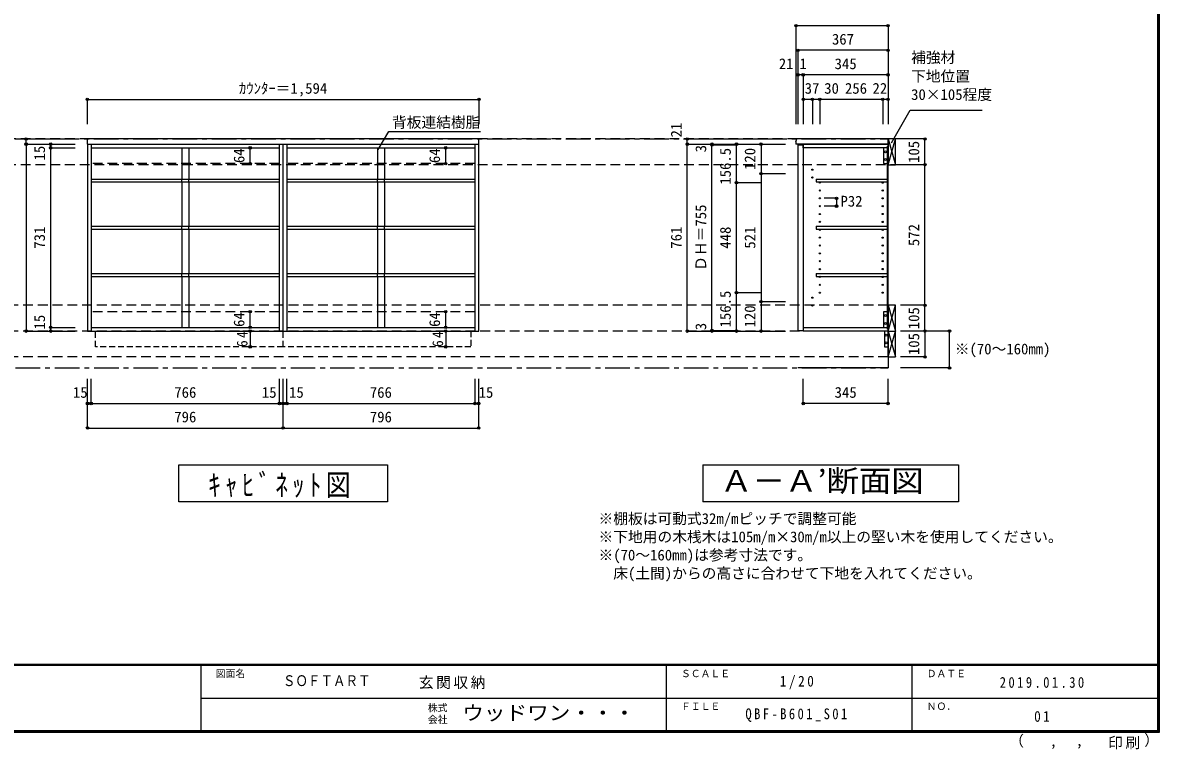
# Model space of a CAD drawing. Units: millimetres at full size, sheet at 1:20; some dimension numbers follow another scale. Extents: x -3893 to 3907, y -2871 to 2783.
# Drawn here: x -719 to 3907, y -2871 to 86 of the extents above; entities that cross this region are included whole.
import ezdxf
from ezdxf.enums import TextEntityAlignment as Align

# ---------------------------------------------------------------- set-up
doc = ezdxf.new("R2010")
doc.units = ezdxf.units.MM
doc.header["$LTSCALE"] = 20
doc.header["$PDMODE"] = 32
doc.header["$PDSIZE"] = 10
for name, pattern in [('CHAIN1', [8, 5, -1, 1, -1]), ('DASHED1', [1.8, 1.2, -0.6]), ('DASHED2', [3, 2, -1])]:
    doc.linetypes.add(name, pattern=pattern)
for name, color, linetype in [('0-1_本体', 2, 'Continuous'), ('0-2_扉', 2, 'Continuous'), ('0-3_扉仕上', 7, 'CHAIN1'), ('0-4_棚', 3, 'Continuous'), ('0-5_ダボ', 7, 'Continuous'), ('0-6_桟木', 7, 'Continuous'), ('0-7_', 7, 'Continuous'), ('0-9_', 7, 'DASHED1'), ('0-A_文字', 7, 'Continuous'), ('0-B_寸法', 7, 'Continuous'), ('F-1_枠', 6, 'Continuous'), ('F-A_文字', 7, 'Continuous')]:
    doc.layers.add(name, color=color, linetype=linetype)
doc.styles.add('HG明朝B', font='')
doc.styles.add('ＭＳ ゴシック', font='')
doc.styles.get('HG明朝B').set_extended_font_data('HG明朝B')
doc.styles.get('ＭＳ ゴシック').set_extended_font_data('MS Gothic')

msp = doc.modelspace()

# ---------------------------------------------------------------- linework, layer by layer
at = {"layer": '0-1_本体', "color": 3}
for p, q in [((-455.05, -408.29), (-455.05, -1169.29)), ((-440.05, -408.29), (-440.05, -1169.29)), ((325.95, -1169.29), (325.95, -408.29)), ((340.95, -1169.29), (340.95, -408.29)), ((355.95, -408.29), (355.95, -1169.29)), ((1121.95, -1169.29), (1121.95, -408.29)), ((1136.95, -1169.29), (1136.95, -408.29)), ((-440.05, -423.29), (325.95, -423.29)), ((355.95, -423.29), (1121.95, -423.29)), ((-440.05, -1154.29), (325.95, -1154.29)), ((355.95, -1154.29), (1121.95, -1154.29)), ((-455.05, -1169.29), (340.95, -1169.29)), ((340.95, -1169.29), (1136.95, -1169.29))]:
    msp.add_line(p, q, dxfattribs=at)
at = {"layer": '0-1_本体'}
for p, q in [((2457.95, -408.29), (2802.95, -408.29)), ((2799.95, -1161.29), (2799.95, -416.29)), ((2799.95, -416.29), (2802.95, -416.29)), ((2801.45, -1161.29), (2801.45, -416.29)), ((2457.95, -1154.29), (2457.95, -1169.29)), ((2457.95, -1154.29), (2799.95, -1154.29)), ((2802.95, -1169.29), (2457.95, -1169.29)), ((2799.95, -1161.29), (2802.95, -1161.29)), ((2802.95, -1266.29), (2802.95, -1274.29))]:
    msp.add_line(p, q, dxfattribs=at)
at = {"layer": '0-1_本体', "color": 7}
msp.add_line((2802.95, -1169.29), (2802.95, -408.29), dxfattribs=at)
at = {"layer": '0-1_本体'}
msp.add_lwpolyline([(2799.95, -423.29), (2457.95, -423.29), (2457.95, -408.29)], dxfattribs=at)
at = {"layer": '0-2_扉'}
for p, q in [((2435.95, -411.29), (2435.95, -1166.29)), ((2435.95, -411.29), (2456.95, -411.29)), ((2456.95, -411.29), (2456.95, -1166.29)), ((2435.95, -1166.29), (2456.95, -1166.29))]:
    msp.add_line(p, q, dxfattribs=at)
at = {"layer": '0-3_扉仕上', "linetype": 'Continuous'}
for p, q in [((2802.95, -1169.29), (2802.95, -1319.29)), ((2802.95, -1319.29), (2435.95, -1319.29))]:
    msp.add_line(p, q, dxfattribs=at)
at = {"layer": '0-4_棚'}
for p, q in [((-456.05, -387.29), (-456.05, -408.29)), ((1137.95, -387.29), (-456.05, -387.29)), ((-456.05, -408.29), (1137.95, -408.29)), ((1137.95, -408.29), (1137.95, -387.29)), ((-440.05, -550.31), (325.95, -550.31)), ((355.95, -550.31), (1121.95, -550.31)), ((-440.05, -562.31), (325.95, -562.31)), ((355.95, -562.31), (1121.95, -562.31)), ((-440.05, -742.31), (325.95, -742.31)), ((-440.05, -754.31), (325.95, -754.31)), ((355.95, -742.31), (1121.95, -742.31)), ((355.95, -754.31), (1121.95, -754.31)), ((-440.05, -934.32), (325.95, -934.32)), ((-440.05, -946.32), (325.95, -946.32)), ((355.95, -934.32), (1121.95, -934.32)), ((355.95, -946.32), (1121.95, -946.32))]:
    msp.add_line(p, q, dxfattribs=at)
at = {"layer": '0-4_棚', "color": 7}
for p, q in [((2427.95, -398.29), (2432.15, -387.29)), ((2427.95, -398.29), (2427.95, -408.29)), ((2802.95, -408.29), (2427.95, -408.29)), ((2802.95, -387.29), (2432.15, -387.29)), ((2802.95, -419.29), (2802.95, -387.29))]:
    msp.add_line(p, q, dxfattribs=at)
at = {"layer": '0-4_棚', "color": 2}
for p, q in [((2509.95, -550.31), (2799.95, -550.31)), ((2799.95, -550.31), (2799.95, -562.31)), ((2509.95, -742.31), (2799.95, -742.31)), ((2799.95, -742.31), (2799.95, -754.31)), ((2509.95, -934.32), (2509.95, -946.32)), ((2509.95, -934.32), (2799.95, -934.32)), ((2509.95, -946.32), (2799.95, -946.32)), ((2799.95, -934.32), (2799.95, -946.32))]:
    msp.add_line(p, q, dxfattribs=at)
for points in [[(2509.95, -550.31), (2509.95, -562.31), (2799.95, -562.31)], [(2509.95, -742.31), (2509.95, -754.31), (2799.95, -754.31)]]:
    msp.add_lwpolyline(points, dxfattribs=at)
at = {"layer": '0-5_ダボ'}
for centre in [(2494.95, -512.29), (2494.95, -544.29), (2524.95, -564.81), (2524.95, -596.81), (2780.95, -564.81), (2780.95, -596.81), (2524.95, -628.81), (2780.95, -628.81), (2524.95, -660.81), (2524.95, -692.81), (2780.95, -660.81), (2780.95, -692.81), (2524.95, -724.81), (2780.95, -724.81), (2524.95, -756.81), (2524.95, -788.81), (2780.95, -756.81), (2780.95, -788.81), (2524.95, -820.81), (2780.95, -820.81), (2524.95, -852.81), (2780.95, -852.81), (2524.95, -884.81), (2524.95, -916.81), (2780.95, -884.81), (2780.95, -916.81), (2524.95, -948.81), (2780.95, -948.81), (2524.95, -980.81), (2524.95, -1012.81), (2780.95, -980.81), (2780.95, -1012.81), (2494.95, -1033.29), (2494.95, -1065.29)]:
    msp.add_circle(centre, 2.5, dxfattribs=at)
at = {"layer": '0-6_桟木', "color": 3}
for p, q in [((2802.95, -387.29), (2802.95, -492.29)), ((2832.95, -387.29), (2802.95, -387.29)), ((2802.95, -1064.29), (2802.95, -1169.29)), ((2832.95, -1064.29), (2802.95, -1064.29)), ((2802.95, -1169.29), (2787.95, -1169.29)), ((2802.95, -1274.29), (2802.95, -1169.29))]:
    msp.add_line(p, q, dxfattribs=at)
at = {"layer": '0-6_桟木'}
for p, q in [((2802.95, -492.29), (2832.95, -387.29)), ((2802.95, -387.29), (2832.95, -492.29)), ((2802.95, -1169.29), (2832.95, -1064.29)), ((2802.95, -1064.29), (2832.95, -1169.29)), ((2802.95, -1274.29), (2832.95, -1169.29)), ((2802.95, -1169.29), (2832.95, -1274.29))]:
    msp.add_line(p, q, dxfattribs=at)
at = {"layer": '0-6_桟木', "linetype": 'DASHED2'}
for p, q in [((325.95, -487.29), (-440.05, -487.29)), ((1121.95, -487.29), (355.95, -487.29)), ((325.95, -1090.29), (-440.05, -1090.29)), ((1121.95, -1090.29), (355.95, -1090.29))]:
    msp.add_line(p, q, dxfattribs=at)
at = {"layer": '0-6_桟木', "color": 3}
for points in [[(2802.95, -492.29), (2832.95, -492.29), (2832.95, -387.29)], [(2802.95, -1169.29), (2832.95, -1169.29), (2832.95, -1064.29)], [(2787.95, -1169.29), (2787.95, -1233.29), (2802.95, -1233.29)], [(2802.95, -1274.29), (2832.95, -1274.29), (2832.95, -1169.29)]]:
    msp.add_lwpolyline(points, dxfattribs=at)
for points in [[(2799.95, -487.29), (2799.95, -423.29), (2784.95, -423.29), (2784.95, -487.29)], [(2799.95, -1154.29), (2799.95, -1090.29), (2784.95, -1090.29), (2784.95, -1154.29)]]:
    msp.add_lwpolyline(points, close=True, dxfattribs=at)
at = {"layer": '0-6_桟木'}
for centre in [(2792.45, -439.29), (2792.45, -471.29), (2792.45, -1106.29), (2792.45, -1138.29), (2795.45, -1185.29), (2795.45, -1217.29)]:
    msp.add_circle(centre, 4, dxfattribs=at)
at = {"layer": '0-7_'}
for p, q in [((-71.05, -423.29), (-71.05, -550.31)), ((-43.05, -423.29), (-43.05, -550.31)), ((724.95, -423.29), (724.95, -550.31)), ((752.95, -423.29), (752.95, -550.31)), ((-71.05, -562.31), (-71.05, -742.31)), ((-43.05, -562.31), (-43.05, -742.31)), ((724.95, -562.31), (724.95, -742.31)), ((752.95, -562.31), (752.95, -742.31)), ((-71.05, -754.31), (-71.05, -934.32)), ((-43.05, -754.31), (-43.05, -934.32)), ((724.95, -754.31), (724.95, -934.32)), ((752.95, -754.31), (752.95, -934.32)), ((-71.05, -946.32), (-71.05, -1154.29)), ((-43.05, -946.32), (-43.05, -1154.29)), ((724.95, -946.32), (724.95, -1154.29)), ((752.95, -946.32), (752.95, -1154.29))]:
    msp.add_line(p, q, dxfattribs=at)
at = {"layer": '0-7_', "linetype": 'DASHED1'}
for p, q in [((-71.05, -562.31), (-71.05, -550.31)), ((-43.05, -562.31), (-43.05, -550.31)), ((724.95, -562.31), (724.95, -550.31)), ((752.95, -562.31), (752.95, -550.31)), ((-71.05, -754.31), (-71.05, -742.31)), ((-43.05, -754.31), (-43.05, -742.31)), ((724.95, -754.31), (724.95, -742.31)), ((752.95, -754.31), (752.95, -742.31)), ((-71.05, -946.32), (-71.05, -934.32)), ((-43.05, -946.32), (-43.05, -934.32)), ((724.95, -946.32), (724.95, -934.32)), ((752.95, -946.32), (752.95, -934.32))]:
    msp.add_line(p, q, dxfattribs=at)
at = {"layer": '0-9_'}
for p, q in [((1104.95, -1169.29), (1104.95, -1233.29)), ((1104.95, -1233.29), (340.95, -1233.29))]:
    msp.add_line(p, q, dxfattribs=at)
for points in [[(340.95, -1233.29), (-423.05, -1233.29), (-423.05, -1169.29), (340.95, -1169.29)], [(340.95, -1233.29), (340.95, -1169.29), (1104.95, -1169.29)]]:
    msp.add_lwpolyline(points, dxfattribs=at)
at = {"layer": '0-A_文字'}
for p, q in [((2816.42, -403.26), (2893.45, -269.83)), ((2893.45, -269.83), (3186.47, -269.83)), ((-84.05, -1863.79), (-84.05, -1713.79)), ((-84.05, -1713.79), (765.95, -1713.79)), ((765.95, -1713.79), (765.95, -1863.79)), ((2049.45, -1713.79), (2049.45, -1863.79)), ((2049.45, -1713.79), (3089.45, -1713.79)), ((3089.45, -1713.79), (3089.45, -1863.79)), ((765.95, -1863.79), (-84.05, -1863.79)), ((3089.45, -1863.79), (2049.45, -1863.79))]:
    msp.add_line(p, q, dxfattribs=at)
at = {"layer": '0-A_文字', "linetype": 'CHAIN1'}
for p, q in [((-3149.05, -387.29), (2802.95, -387.29)), ((-3148.05, -1319.29), (2802.95, -1319.29))]:
    msp.add_line(p, q, dxfattribs=at)
at = {"layer": '0-A_文字'}
msp.add_lwpolyline([(728.37, -430.14), (770.82, -356.62), (1143.96, -356.62)], dxfattribs=at)
at = {"layer": '0-B_寸法', "color": 4}
for p, q in [((2427.95, 73.71), (2427.95, -326.29)), ((2802.95, 73.71), (2427.95, 73.71)), ((2802.95, 73.71), (2802.95, -326.29)), ((2802.95, -26.29), (2435.95, -26.29)), ((2435.95, -26.29), (2435.95, -126.29)), ((2456.95, -126.29), (2435.95, -126.29)), ((2435.95, -126.29), (2435.95, -326.29)), ((2456.95, -126.29), (2456.95, -326.29)), ((2457.95, -126.29), (2456.95, -126.29)), ((2456.95, -126.29), (2456.95, -326.29)), ((2802.95, -126.29), (2457.95, -126.29)), ((2457.95, -126.29), (2457.95, -226.29)), ((2802.95, -126.29), (2802.95, -226.29)), ((-456.05, -226.29), (1137.95, -226.29)), ((-456.05, -226.29), (-456.05, -326.29)), ((1137.95, -226.29), (1137.95, -326.29)), ((2494.95, -226.29), (2457.95, -226.29)), ((2457.95, -226.29), (2457.95, -326.29)), ((2524.95, -226.29), (2494.95, -226.29)), ((2494.95, -226.29), (2494.95, -326.29)), ((2524.95, -226.29), (2524.95, -326.29)), ((2780.95, -226.29), (2524.95, -226.29)), ((2802.95, -226.29), (2780.95, -226.29)), ((2780.95, -226.29), (2780.95, -326.29)), ((2802.95, -226.29), (2802.95, -326.29)), ((-705.05, -387.29), (-505.05, -387.29)), ((-705.05, -408.29), (-705.05, -387.29)), ((-705.05, -408.29), (-505.05, -408.29)), ((-705.05, -408.29), (-705.05, -1169.29)), ((-605.05, -423.29), (-605.05, -408.29)), ((1985.95, -408.29), (1985.95, -387.29)), ((1985.95, -387.29), (2385.95, -387.29)), ((1985.95, -408.29), (2385.95, -408.29)), ((2085.95, -408.29), (2185.95, -408.29)), ((2085.95, -408.29), (2185.95, -408.29)), ((2085.95, -411.29), (2185.95, -411.29)), ((2185.95, -408.29), (2285.95, -408.29)), ((2185.95, -564.79), (2185.95, -408.29)), ((2285.95, -408.29), (2385.95, -408.29)), ((2285.95, -408.29), (2285.95, -528.29)), ((2952.95, -387.29), (2852.95, -387.29)), ((2952.95, -492.29), (2952.95, -387.29)), ((-605.05, -1154.29), (-605.05, -423.29)), ((-605.05, -423.29), (-505.05, -423.29)), ((206.72, -423.29), (203.74, -423.29)), ((206.72, -487.29), (206.72, -423.29)), ((1002.72, -423.29), (999.74, -423.29)), ((1002.72, -487.29), (1002.72, -423.29)), ((206.72, -487.29), (203.74, -487.29)), ((1002.72, -487.29), (999.74, -487.29)), ((2952.95, -492.29), (2852.95, -492.29)), ((2285.95, -528.29), (2285.95, -1049.29)), ((2285.95, -528.29), (2385.95, -528.29)), ((2185.95, -564.79), (2285.95, -564.79)), ((2185.95, -1012.79), (2185.95, -564.79)), ((2592.95, -628.79), (2542.95, -628.79)), ((2185.95, -1012.79), (2285.95, -1012.79)), ((2185.95, -1169.29), (2185.95, -1012.79)), ((2285.95, -1049.29), (2285.95, -1169.29)), ((2285.95, -1049.29), (2385.95, -1049.29)), ((206.72, -1090.29), (203.74, -1090.29)), ((206.72, -1154.29), (206.72, -1090.29)), ((1002.72, -1090.29), (999.74, -1090.29)), ((1002.72, -1154.29), (1002.72, -1090.29)), ((2952.95, -1064.29), (2852.95, -1064.29)), ((-605.05, -1169.29), (-605.05, -1154.29)), ((-605.05, -1154.29), (-505.05, -1154.29)), ((206.72, -1154.29), (203.74, -1154.29)), ((1002.72, -1154.29), (999.74, -1154.29)), ((-705.05, -1169.29), (-605.05, -1169.29)), ((-605.05, -1169.29), (-505.05, -1169.29)), ((206.72, -1169.29), (177.48, -1169.29)), ((206.72, -1169.29), (206.72, -1233.29)), ((1002.72, -1169.29), (973.48, -1169.29)), ((1002.72, -1169.29), (1002.72, -1233.29)), ((1985.95, -1169.29), (2085.95, -1169.29)), ((2085.95, -1166.29), (2185.95, -1166.29)), ((2085.95, -1169.29), (2085.95, -1166.29)), ((2085.95, -1169.29), (2185.95, -1169.29)), ((2085.95, -1169.29), (2185.95, -1169.29)), ((2185.95, -1169.29), (2285.95, -1169.29)), ((2285.95, -1169.29), (2385.95, -1169.29)), ((2952.95, -1169.29), (2852.95, -1169.29)), ((3052.95, -1169.29), (2852.95, -1169.29)), ((2952.95, -1169.29), (2852.95, -1169.29)), ((2952.95, -1169.29), (2952.95, -1274.29)), ((3052.95, -1319.29), (3052.95, -1169.29)), ((206.72, -1233.29), (177.48, -1233.29)), ((1002.72, -1233.29), (973.48, -1233.29)), ((2952.95, -1274.29), (2852.95, -1274.29)), ((3052.95, -1319.29), (2852.95, -1319.29)), ((-455.05, -1563.79), (-455.05, -1363.79)), ((-440.05, -1463.79), (-440.05, -1363.79)), ((325.95, -1463.79), (325.95, -1363.79)), ((340.95, -1563.79), (340.95, -1363.79)), ((355.95, -1463.79), (355.95, -1363.79)), ((1121.95, -1463.79), (1121.95, -1363.79)), ((1136.95, -1563.79), (1136.95, -1363.79)), ((2457.95, -1463.79), (2457.95, -1363.79)), ((2802.95, -1463.79), (2802.95, -1363.79)), ((-455.05, -1463.79), (340.95, -1463.79)), ((340.95, -1463.79), (1136.95, -1463.79)), ((2802.95, -1463.79), (2457.95, -1463.79)), ((-455.05, -1563.79), (340.95, -1563.79)), ((340.95, -1563.79), (1136.95, -1563.79))]:
    msp.add_line(p, q, dxfattribs=at)
at = {"layer": '0-B_寸法', "color": 4, "linetype": 'DASHED2'}
for p, q in [((2852.95, -387.29), (-3148.05, -387.29)), ((2852.95, -492.29), (-3148.05, -492.29)), ((2802.95, -1064.29), (-3148.05, -1064.29)), ((2802.95, -1169.29), (-3148.05, -1169.29)), ((2802.95, -1274.29), (-3148.05, -1274.29))]:
    msp.add_line(p, q, dxfattribs=at)
at = {"layer": '0-B_寸法', "color": 3}
msp.add_line((2802.95, -1169.29), (2832.95, -1169.29), dxfattribs=at)
at = {"layer": '0-B_寸法', "color": 4}
for points in [[(1985.95, -1169.29), (1985.95, -408.29), (2085.95, -408.29)], [(2085.95, -1166.29), (2085.95, -411.29), (2085.95, -408.29)], [(2952.95, -1169.29), (2952.95, -1064.29), (2952.95, -492.29)], [(2592.95, -628.79), (2592.95, -660.79), (2542.95, -660.79)]]:
    msp.add_lwpolyline(points, dxfattribs=at)
at = {"layer": '0-B_寸法'}
for p in [(2427.95, 73.71), (2802.95, 73.71), (2435.95, -26.29), (2802.95, -26.29), (2435.95, -126.29), (2456.95, -126.29), (2456.95, -126.29), (2457.95, -126.29), (2802.95, -126.29), (-456.05, -226.29), (1137.95, -226.29), (2457.95, -226.29), (2494.95, -226.29), (2524.95, -226.29), (2780.95, -226.29), (2802.95, -226.29), (-705.05, -387.29), (-705.05, -408.29), (-605.05, -408.29), (1985.95, -387.29), (1985.95, -408.29), (1985.95, -408.29), (2085.95, -408.29), (2085.95, -411.29), (2185.95, -408.29), (2285.95, -408.29), (2952.95, -387.29), (-605.05, -423.29), (206.72, -423.29), (1002.72, -423.29), (206.72, -487.29), (1002.72, -487.29), (2952.95, -492.29), (2285.95, -528.29), (2185.95, -564.79), (2592.95, -628.79), (2592.95, -660.79), (2185.95, -1012.79), (2285.95, -1049.29), (2952.95, -1064.29), (206.72, -1090.29), (1002.72, -1090.29), (-605.05, -1154.29), (206.72, -1154.29), (1002.72, -1154.29), (-705.05, -1169.29), (-605.05, -1169.29), (206.72, -1169.29), (1002.72, -1169.29), (1985.95, -1169.29), (2085.95, -1166.29), (2085.95, -1169.29), (2185.95, -1169.29), (2285.95, -1169.29), (2952.95, -1169.29), (2952.95, -1169.29), (2952.95, -1169.29), (3052.95, -1169.29), (206.72, -1233.29), (1002.72, -1233.29), (2952.95, -1274.29), (3052.95, -1319.29), (-455.05, -1463.79), (-440.05, -1463.79), (325.95, -1463.79), (340.95, -1463.79), (355.95, -1463.79), (1121.95, -1463.79), (1136.95, -1463.79), (2457.95, -1463.79), (2802.95, -1463.79), (-455.05, -1563.79), (340.95, -1563.79), (1136.95, -1563.79)]:
    msp.add_point(p, dxfattribs=at)
at = {"layer": 'F-1_枠'}
for p, q in [((3899.95, 2783.33), (3899.95, -2803.33)), ((3903.28, 2783.33), (3903.28, -2803.33)), ((3906.61, 2783.33), (3906.61, -2803.33)), ((3906.61, -2526.67), (-3893.39, -2526.67)), ((3906.61, -2530), (-3893.39, -2530)), ((6.61, -2530), (6.61, -2796.67)), ((1899.94, -2530), (1899.94, -2796.67)), ((2899.95, -2530), (2899.95, -2796.67)), ((6.61, -2663.33), (3899.95, -2663.34)), ((3906.61, -2796.67), (-3893.39, -2796.67)), ((3906.61, -2800), (-3893.39, -2800)), ((3906.61, -2803.33), (-3893.39, -2803.33))]:
    msp.add_line(p, q, dxfattribs=at)

# ---------------------------------------------------------------- texts
at = {"layer": '0-A_文字', "style": 'ＭＳ ゴシック'}
for s, p in [('補強材', (2896.68, -90.43)), ('下地位置', (2896.68, -167.04)), ('30×105程度', (2896.68, -241.58)), ('背板連結樹脂', (783.96, -354.49)), ('※棚板は可動式32m/mピッチで調整可能', (1624.45, -1967.61)), ('※下地用の木桟木は105m/m×30m/m以上の堅い木を使用してください。', (1624.45, -2041.74)), ('※(70～160㎜)は参考寸法です。', (1624.45, -2115.88)), ('\u3000床(土間)からの高さに合わせて下地を入れてください。', (1624.45, -2190.01))]:
    msp.add_text(s, height=43.99, dxfattribs=at).set_placement(p, align=Align.BOTTOM_LEFT)
at = {"layer": '0-A_文字', "style": 'ＭＳ ゴシック', "width": 1.1}
msp.add_text('Ａ－Ａ’断面図', height=87.98, dxfattribs=at).set_placement((2119.45, -1848.79), align=Align.BOTTOM_LEFT)
at = {"layer": '0-A_文字', "insert": (35.95, -1848.79), "char_height": 87.98, "attachment_point": 7, "style": 'ＭＳ ゴシック'}
msp.add_mtext('\\T1.34;\\W0.85;ｷｬﾋﾞﾈｯﾄ図', dxfattribs=at)
at = {"layer": '0-B_寸法', "style": 'ＭＳ ゴシック'}
for s, p in [('367', (2574.45, -16.29)), ('21', (2358.31, -116.29)), ('1', (2442.45, -116.29)), ('345', (2585.45, -116.29)), ('ｶｳﾝﾀｰ＝1,594', (160.95, -216.29)), ('37', (2463.57, -216.29)), ('30', (2543.1, -216.29)), ('256', (2627.51, -216.29)), ('22', (2739.48, -216.29)), ('P32', (2609.2, -675.65)), ('※(70～160㎜)', (3074.35, -1277.04)), ('15', (-514.55, -1453.79)), ('766', (-102.05, -1453.79)), ('15', (254.41, -1453.79)), ('15', (365.17, -1453.79)), ('766', (693.95, -1453.79)), ('15', (1136.6, -1453.79)), ('345', (2585.45, -1453.79)), ('796', (-102.05, -1553.79)), ('796', (693.95, -1553.79))]:
    msp.add_text(s, height=43.99, dxfattribs=at).set_placement(p, align=Align.BOTTOM_LEFT)
for s, p in [('21', (1975.95, -381.1)), ('3', (2075.95, -441.54)), ('105', (2942.95, -484.79)), ('15', (-615.05, -474.76)), ('64', (196.72, -485.29)), ('64', (992.72, -485.29)), ('156.5', (2175.95, -573.29)), ('120', (2275.95, -513.29)), ('ＤＨ＝755', (2075.95, -923.79)), ('572', (2942.95, -823.29)), ('731', (-615.05, -833.79)), ('761', (1975.95, -833.79)), ('448', (2175.95, -833.79)), ('521', (2275.95, -833.79)), ('156.5', (2175.95, -1154.29)), ('15', (-615.05, -1162.67)), ('64', (196.72, -1152.29)), ('64', (992.72, -1152.29)), ('120', (2275.95, -1154.29)), ('105', (2942.95, -1161.79)), ('3', (2075.95, -1165.57)), ('105', (2942.95, -1266.79))]:
    msp.add_text(s, height=43.99, rotation=90, dxfattribs=at).set_placement(p, align=Align.BOTTOM_LEFT)
at = {"layer": '0-B_寸法', "char_height": 43.99, "attachment_point": 7, "rotation": 90, "style": 'ＭＳ ゴシック'}
for insert in [(196.72, -1233.79), (992.72, -1233.79)]:
    msp.add_mtext('\\T1.36;\\W0.9;64', dxfattribs=dict(at, insert=insert))
at = {"layer": 'F-A_文字', "style": 'ＭＳ ゴシック'}
for s, height, p in [('図面名', 29.33, (66.61, -2586.67)), ('ＳＣＡＬＥ', 29.33, (1959.94, -2586.67)), ('ＤＡＴＥ', 29.33, (2959.95, -2586.67)), ('ＦＩＬＥ', 29.33, (1959.94, -2720)), ('ＮＯ．', 29.33, (2959.95, -2720)), ('株式', 29.33, (929.94, -2726)), ('会社', 29.33, (929.94, -2774)), ('（', 43.99, (3295.97, -2872.21)), ('）', 43.99, (3845.55, -2869.42)), (',', 43.99, (3460.8, -2872.21)), (',', 43.99, (3566.74, -2870.35))]:
    msp.add_text(s, height=height, dxfattribs=at).set_placement(p, align=Align.BOTTOM_LEFT)
at = {"layer": 'F-A_文字'}
for s, height, style, width, p in [('ＳＯＦＴＡＲＴ', 43.99, 'HG明朝B', 0.85, (339.95, -2627.19)), ('ウッドワン・・・', 58.65, 'ＭＳ ゴシック', 1.1, (1069.94, -2770))]:
    msp.add_text(s, height=height, dxfattribs=dict(at, style=style, width=width)).set_placement(p, align=Align.BOTTOM_LEFT)
at = {"layer": 'F-A_文字', "char_height": 43.99, "attachment_point": 7, "style": 'ＭＳ ゴシック'}
for s, insert in [('\\T1.17;玄関収納', (893.56, -2626.67)), ('\\T1.38;\\W0.9;1/20', (2362.45, -2626.67)), ('\\T1.39;\\W0.85;2019.01.30', (3257.45, -2621.67)), ('\\T1.39;\\W0.85;QBF-B601_S01', (2222.45, -2760)), ('\\T1.36;\\W0.9;01', (3397.45, -2760)), ('\\T1.17;印刷', (3698.71, -2871.28))]:
    msp.add_mtext(s, dxfattribs=dict(at, insert=insert))

doc.saveas('drawing.dxf')
